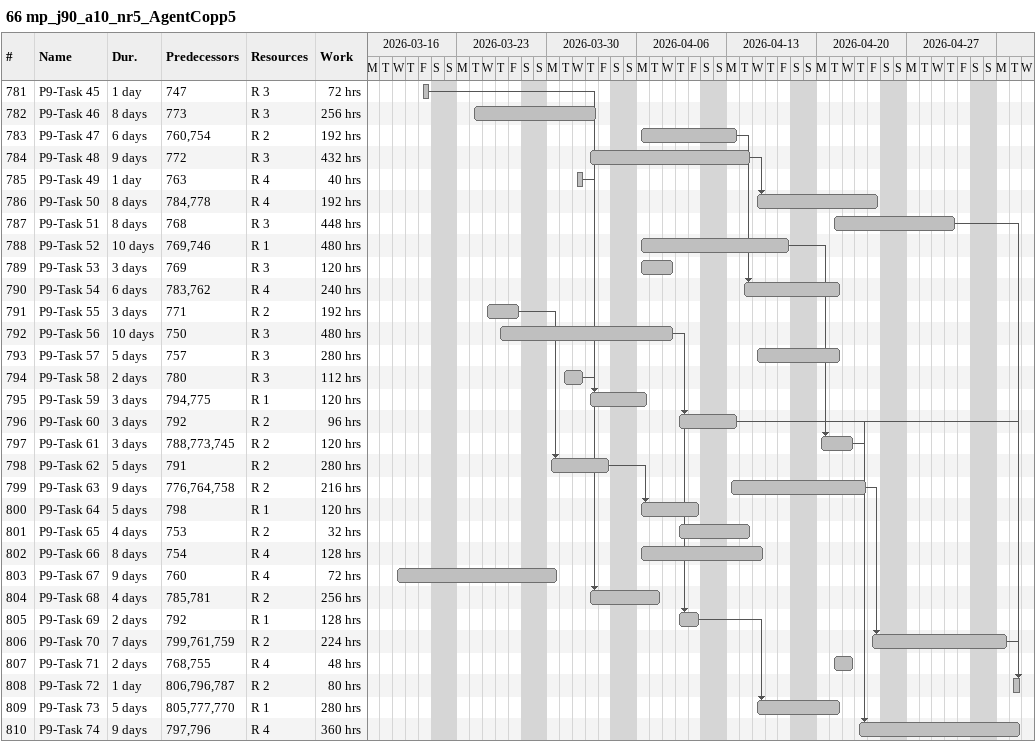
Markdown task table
66 mp_j90_a10_nr5_AgentCopp5

| ID | Task | Duration | Start | Finish | Predecessors | Resources | Work (h) |
|---|---|---|---|---|---|---|---|
| 781 | P9-Task 45 | 1d | 2026-03-20 | 2026-03-20 | 747 | R 3 | 72 |
| 782 | P9-Task 46 | 8d | 2026-03-24 | 2026-04-02 | 773 | R 3 | 256 |
| 783 | P9-Task 47 | 6d | 2026-04-06 | 2026-04-13 | 760, 754 | R 2 | 192 |
| 784 | P9-Task 48 | 9d | 2026-04-02 | 2026-04-14 | 772 | R 3 | 432 |
| 785 | P9-Task 49 | 1d | 2026-04-01 | 2026-04-01 | 763 | R 4 | 40 |
| 786 | P9-Task 50 | 8d | 2026-04-15 | 2026-04-24 | 784, 778 | R 4 | 192 |
| 787 | P9-Task 51 | 8d | 2026-04-21 | 2026-04-30 | 768 | R 3 | 448 |
| 788 | P9-Task 52 | 10d | 2026-04-06 | 2026-04-17 | 769, 746 | R 1 | 480 |
| 789 | P9-Task 53 | 3d | 2026-04-06 | 2026-04-08 | 769 | R 3 | 120 |
| 790 | P9-Task 54 | 6d | 2026-04-14 | 2026-04-21 | 783, 762 | R 4 | 240 |
| 791 | P9-Task 55 | 3d | 2026-03-25 | 2026-03-27 | 771 | R 2 | 192 |
| 792 | P9-Task 56 | 10d | 2026-03-26 | 2026-04-08 | 750 | R 3 | 480 |
| 793 | P9-Task 57 | 5d | 2026-04-15 | 2026-04-21 | 757 | R 3 | 280 |
| 794 | P9-Task 58 | 2d | 2026-03-31 | 2026-04-01 | 780 | R 3 | 112 |
| 795 | P9-Task 59 | 3d | 2026-04-02 | 2026-04-06 | 794, 775 | R 1 | 120 |
| 796 | P9-Task 60 | 3d | 2026-04-09 | 2026-04-13 | 792 | R 2 | 96 |
| 797 | P9-Task 61 | 3d | 2026-04-20 | 2026-04-22 | 788, 773, 745 | R 2 | 120 |
| 798 | P9-Task 62 | 5d | 2026-03-30 | 2026-04-03 | 791 | R 2 | 280 |
| 799 | P9-Task 63 | 9d | 2026-04-13 | 2026-04-23 | 776, 764, 758 | R 2 | 216 |
| 800 | P9-Task 64 | 5d | 2026-04-06 | 2026-04-10 | 798 | R 1 | 120 |
| 801 | P9-Task 65 | 4d | 2026-04-09 | 2026-04-14 | 753 | R 2 | 32 |
| 802 | P9-Task 66 | 8d | 2026-04-06 | 2026-04-15 | 754 | R 4 | 128 |
| 803 | P9-Task 67 | 9d | 2026-03-18 | 2026-03-30 | 760 | R 4 | 72 |
| 804 | P9-Task 68 | 4d | 2026-04-02 | 2026-04-07 | 785, 781 | R 2 | 256 |
| 805 | P9-Task 69 | 2d | 2026-04-09 | 2026-04-10 | 792 | R 1 | 128 |
| 806 | P9-Task 70 | 7d | 2026-04-24 | 2026-05-04 | 799, 761, 759 | R 2 | 224 |
| 807 | P9-Task 71 | 2d | 2026-04-21 | 2026-04-22 | 768, 755 | R 4 | 48 |
| 808 | P9-Task 72 | 1d | 2026-05-05 | 2026-05-05 | 806, 796, 787 | R 2 | 80 |
| 809 | P9-Task 73 | 5d | 2026-04-15 | 2026-04-21 | 805, 777, 770 | R 1 | 280 |
| 810 | P9-Task 74 | 9d | 2026-04-23 | 2026-05-05 | 797, 796 | R 4 | 360 |
